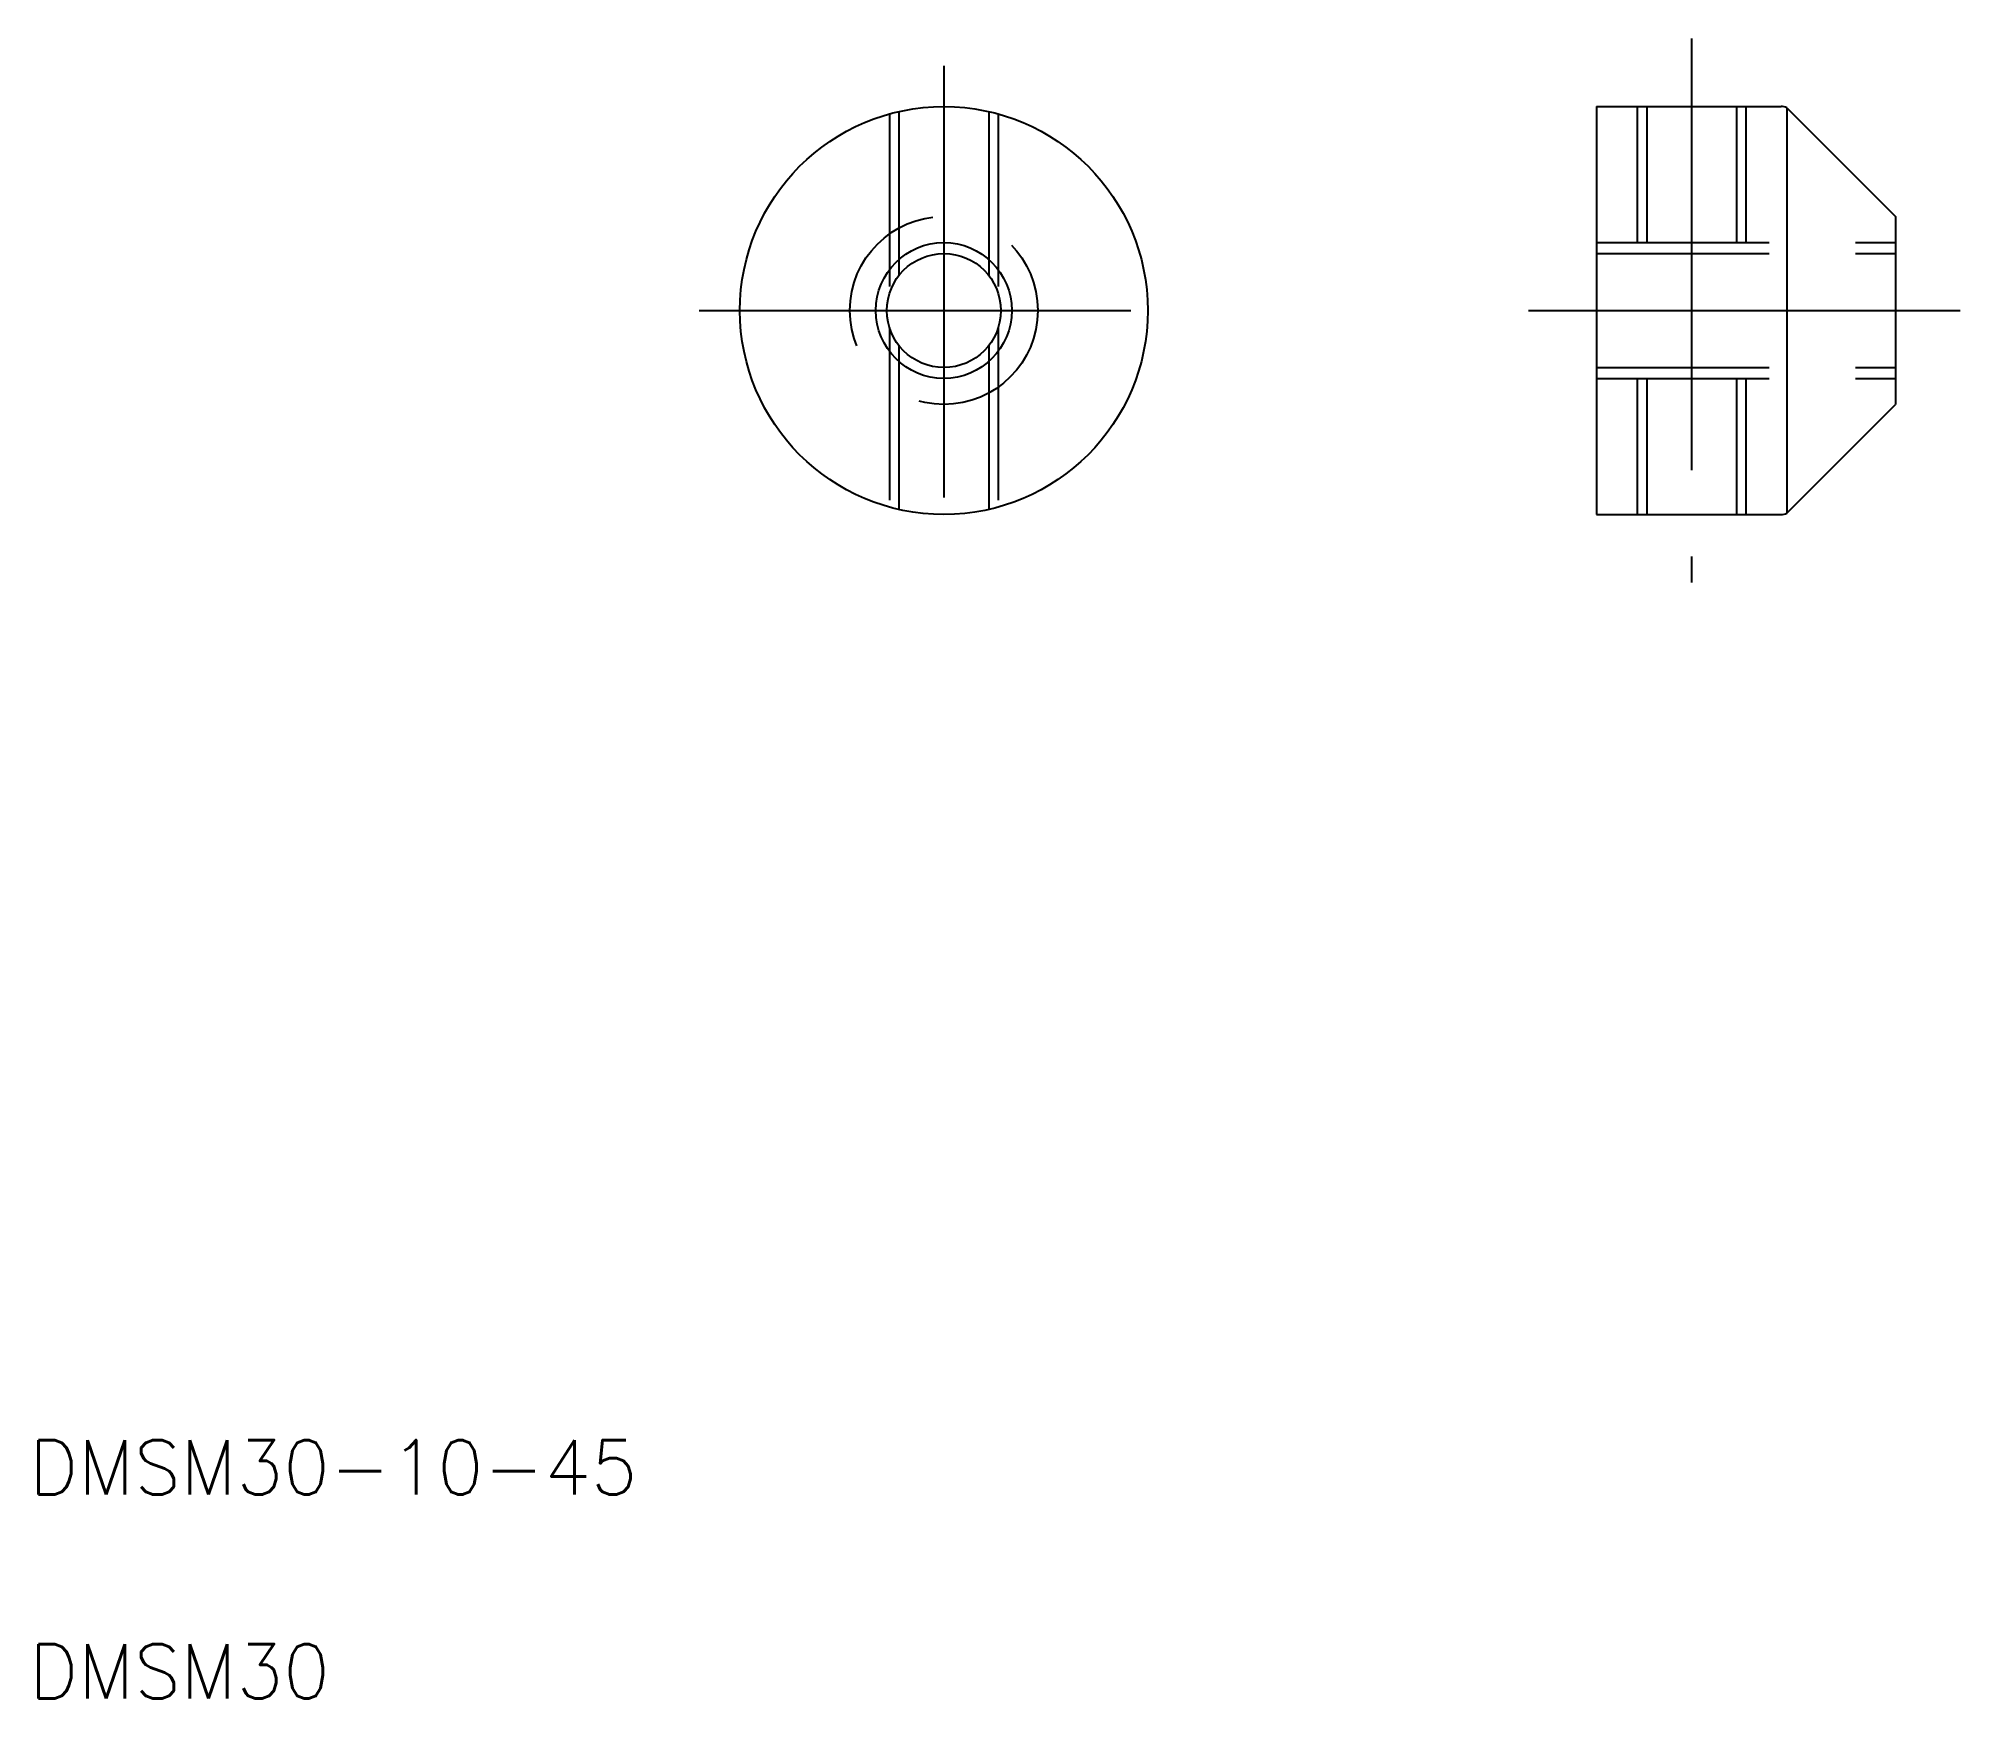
# Model space of a CAD drawing. Extents: x 11 to 152, y 10 to 132.
import ezdxf

# ---------------------------------------------------------------- set-up
doc = ezdxf.new("R2010")
doc.units = 0
doc.linetypes.add('CENTER', pattern=[50.8, 31.75, -6.35, 6.35, -6.35])
doc.linetypes.add('DASHED', pattern=[19.05, 12.7, -6.35])
doc.layers.get('0').update_dxf_attribs({"linetype": 'CONTINUOUS'})
doc.layers.add('CENTER', color=1, linetype='CENTER')
doc.styles.get("Standard").update_dxf_attribs({"font": 'txt', "bigfont": 'BIGFONT'})

msp = doc.modelspace()

# ---------------------------------------------------------------- linework, layer by layer
at = {"color": 3, "linetype": 'DASHED'}
for p, q in [((73.28, 126.53), (73.28, 113.32)), ((73.98, 126.71), (73.98, 114.66)), ((80.58, 126.71), (80.58, 114.66)), ((81.28, 126.53), (81.28, 113.32)), ((128.28, 127.07), (128.28, 117.07)), ((128.98, 127.07), (128.98, 117.07)), ((135.58, 127.07), (135.58, 117.07)), ((136.28, 127.07), (136.28, 117.07)), ((125.28, 117.07), (147.28, 117.07)), ((125.28, 116.26), (147.28, 116.26)), ((73.28, 110.83), (73.28, 97.62)), ((81.28, 110.83), (81.28, 97.62)), ((73.98, 109.49), (73.98, 97.44)), ((80.58, 109.49), (80.58, 97.44)), ((125.28, 107.89), (147.28, 107.89)), ((125.28, 107.07), (147.28, 107.07)), ((128.28, 107.07), (128.28, 97.07)), ((128.98, 107.07), (128.98, 97.07)), ((135.58, 107.07), (135.58, 97.07)), ((136.28, 107.07), (136.28, 97.07))]:
    msp.add_line(p, q, dxfattribs=at)
at = {"color": 7, "linetype": 'CONTINUOUS'}
for p, q in [((125.28, 127.07), (125.28, 97.07)), ((125.28, 127.07), (138.87, 127.07)), ((139.28, 126.98), (139.28, 97.16)), ((139.28, 126.98), (147.28, 118.98)), ((139.28, 119.53), (139.28, 119.53)), ((147.28, 118.98), (147.28, 105.16)), ((139.28, 112.07), (139.28, 112.07)), ((139.28, 97.16), (147.28, 105.16)), ((125.28, 97.07), (138.87, 97.07))]:
    msp.add_line(p, q, dxfattribs=at)
for radius in [15, 4.19]:
    msp.add_circle((77.28, 112.07), radius, dxfattribs=at)
at = {"color": 3, "linetype": 'DASHED'}
msp.add_circle((77.28, 112.07), 6.91, dxfattribs=at)
at = {"color": 3, "linetype": 'CONTINUOUS'}
msp.add_circle((77.28, 112.07), 5, dxfattribs=at)
at = {"color": 7, "linetype": 'CONTINUOUS'}
for centre, start, end in [((138.87, 126.07), 65.5302, 90), ((138.87, 98.07), 270, 294.4698)]:
    msp.add_arc(centre, 1, start, end, dxfattribs=at)
at = {"layer": 'CENTER', "color": 1, "linetype": 'CENTER'}
for p, q in [((132.28, 132.07), (132.28, 92.07)), ((77.28, 130.07), (77.28, 94.07)), ((59.28, 112.07), (95.28, 112.07)), ((120.28, 112.07), (152.28, 112.07))]:
    msp.add_line(p, q, dxfattribs=at)

# ---------------------------------------------------------------- texts
at = {"color": 7, "linetype": 'CONTINUOUS'}
for s, p in [('DMSM30-10-45', (10, 25)), ('DMSM30', (10, 10))]:
    msp.add_text(s, height=4, dxfattribs=at).set_placement(p)

doc.saveas('drawing.dxf')
